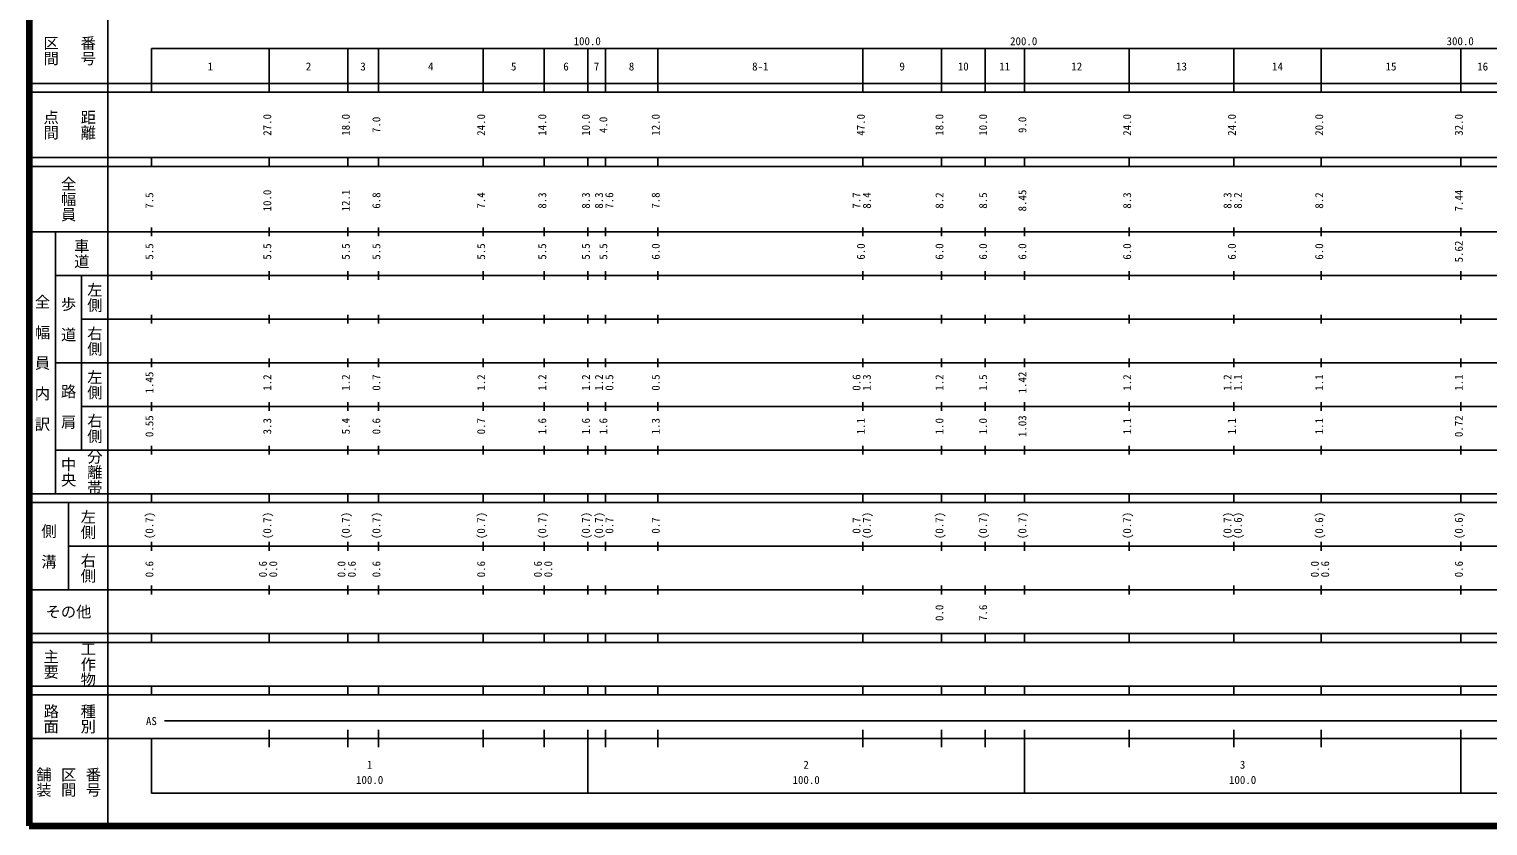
# Model space of a CAD drawing. Units: millimetres on the paper, enlarged 1000 times. Extents: x 40000 to 680000, y 20000 to 380000.
# Drawn here: x 40000 to 374180, y 20000 to 202409 of the extents above; entities that cross this region are included whole.
import ezdxf
from ezdxf.enums import TextEntityAlignment as Align

# ---------------------------------------------------------------- set-up
doc = ezdxf.new("R2010")
doc.units = ezdxf.units.MM
doc.header["$LTSCALE"] = 1000
doc.layers.add('M-TTL', color=2, linetype='Continuous', lineweight=140)
doc.layers.add('M-TTL-BAND', color=7, linetype='Continuous', lineweight=25)
doc.styles.add('@ＭＳ ゴシック', font='')
doc.styles.add('ＭＳ ゴシック', font='')
doc.styles.get('@ＭＳ ゴシック').set_extended_font_data('@MS Gothic')
doc.styles.get('ＭＳ ゴシック').set_extended_font_data('MS Gothic')

msp = doc.modelspace()

# ---------------------------------------------------------------- linework, layer by layer
at = {"layer": 'M-TTL'}
for p, q in [((40000, 380000), (40000, 20000)), ((40000, 20000), (680000, 20000))]:
    msp.add_line(p, q, dxfattribs=at)
at = {"layer": 'M-TTL-BAND'}
for p, q in [((58000, 370000), (58000, 20000)), ((68000, 198000), (579000, 198000)), ((68000, 198000), (68000, 188000)), ((95000, 188000), (95000, 198000)), ((113000, 188000), (113000, 198000)), ((120000, 188000), (120000, 198000)), ((144000, 188000), (144000, 198000)), ((158000, 188000), (158000, 198000)), ((168000, 188000), (168000, 198000)), ((172000, 188000), (172000, 198000)), ((184000, 188000), (184000, 198000)), ((231000, 188000), (231000, 198000)), ((249000, 188000), (249000, 198000)), ((259000, 188000), (259000, 198000)), ((268000, 188000), (268000, 198000)), ((292000, 188000), (292000, 198000)), ((316000, 188000), (316000, 198000)), ((336000, 188000), (336000, 198000)), ((368000, 188000), (368000, 198000)), ((40000, 190000), (579000, 190000)), ((40000, 188000), (579000, 188000)), ((40000, 173000), (579000, 173000)), ((40000, 171000), (579000, 171000)), ((68000, 171000), (68000, 173000)), ((95000, 171000), (95000, 173000)), ((113000, 171000), (113000, 173000)), ((120000, 171000), (120000, 173000)), ((144000, 171000), (144000, 173000)), ((158000, 171000), (158000, 173000)), ((168000, 171000), (168000, 173000)), ((172000, 171000), (172000, 173000)), ((184000, 171000), (184000, 173000)), ((231000, 171000), (231000, 173000)), ((249000, 171000), (249000, 173000)), ((259000, 171000), (259000, 173000)), ((268000, 171000), (268000, 173000)), ((292000, 171000), (292000, 173000)), ((316000, 171000), (316000, 173000)), ((336000, 171000), (336000, 173000)), ((368000, 171000), (368000, 173000)), ((40000, 156000), (579000, 156000)), ((46000, 96000), (46000, 156000)), ((68000, 155000), (68000, 157000)), ((95000, 155000), (95000, 157000)), ((113000, 155000), (113000, 157000)), ((120000, 155000), (120000, 157000)), ((144000, 155000), (144000, 157000)), ((158000, 155000), (158000, 157000)), ((168000, 155000), (168000, 157000)), ((172000, 155000), (172000, 157000)), ((184000, 155000), (184000, 157000)), ((231000, 155000), (231000, 157000)), ((249000, 155000), (249000, 157000)), ((259000, 155000), (259000, 157000)), ((268000, 155000), (268000, 157000)), ((292000, 155000), (292000, 157000)), ((316000, 155000), (316000, 157000)), ((336000, 155000), (336000, 157000)), ((368000, 155000), (368000, 157000)), ((46000, 146000), (579000, 146000)), ((52000, 146000), (52000, 106000)), ((68000, 145000), (68000, 147000)), ((95000, 145000), (95000, 147000)), ((113000, 145000), (113000, 147000)), ((120000, 145000), (120000, 147000)), ((144000, 145000), (144000, 147000)), ((158000, 145000), (158000, 147000)), ((168000, 145000), (168000, 147000)), ((172000, 145000), (172000, 147000)), ((184000, 145000), (184000, 147000)), ((231000, 145000), (231000, 147000)), ((249000, 145000), (249000, 147000)), ((259000, 145000), (259000, 147000)), ((268000, 145000), (268000, 147000)), ((292000, 145000), (292000, 147000)), ((316000, 145000), (316000, 147000)), ((336000, 145000), (336000, 147000)), ((368000, 145000), (368000, 147000)), ((52000, 136000), (579000, 136000)), ((68000, 135000), (68000, 137000)), ((95000, 135000), (95000, 137000)), ((113000, 135000), (113000, 137000)), ((120000, 135000), (120000, 137000)), ((144000, 135000), (144000, 137000)), ((158000, 135000), (158000, 137000)), ((168000, 135000), (168000, 137000)), ((172000, 135000), (172000, 137000)), ((184000, 135000), (184000, 137000)), ((231000, 135000), (231000, 137000)), ((249000, 135000), (249000, 137000)), ((259000, 135000), (259000, 137000)), ((268000, 135000), (268000, 137000)), ((292000, 135000), (292000, 137000)), ((316000, 135000), (316000, 137000)), ((336000, 135000), (336000, 137000)), ((368000, 135000), (368000, 137000)), ((68000, 125000), (68000, 127000)), ((95000, 125000), (95000, 127000)), ((113000, 125000), (113000, 127000)), ((120000, 125000), (120000, 127000)), ((144000, 125000), (144000, 127000)), ((158000, 125000), (158000, 127000)), ((168000, 125000), (168000, 127000)), ((172000, 125000), (172000, 127000)), ((184000, 125000), (184000, 127000)), ((231000, 125000), (231000, 127000)), ((249000, 125000), (249000, 127000)), ((259000, 125000), (259000, 127000)), ((268000, 125000), (268000, 127000)), ((292000, 125000), (292000, 127000)), ((316000, 125000), (316000, 127000)), ((336000, 125000), (336000, 127000)), ((368000, 125000), (368000, 127000)), ((46000, 126000), (579000, 126000)), ((68000, 115000), (68000, 117000)), ((95000, 115000), (95000, 117000)), ((113000, 115000), (113000, 117000)), ((120000, 115000), (120000, 117000)), ((144000, 115000), (144000, 117000)), ((158000, 115000), (158000, 117000)), ((168000, 115000), (168000, 117000)), ((172000, 115000), (172000, 117000)), ((184000, 115000), (184000, 117000)), ((231000, 115000), (231000, 117000)), ((249000, 115000), (249000, 117000)), ((259000, 115000), (259000, 117000)), ((268000, 115000), (268000, 117000)), ((292000, 115000), (292000, 117000)), ((316000, 115000), (316000, 117000)), ((336000, 115000), (336000, 117000)), ((368000, 115000), (368000, 117000)), ((52000, 116000), (579000, 116000)), ((68000, 105000), (68000, 107000)), ((95000, 105000), (95000, 107000)), ((113000, 105000), (113000, 107000)), ((120000, 105000), (120000, 107000)), ((144000, 105000), (144000, 107000)), ((158000, 105000), (158000, 107000)), ((168000, 105000), (168000, 107000)), ((172000, 105000), (172000, 107000)), ((184000, 105000), (184000, 107000)), ((231000, 105000), (231000, 107000)), ((249000, 105000), (249000, 107000)), ((259000, 105000), (259000, 107000)), ((268000, 105000), (268000, 107000)), ((292000, 105000), (292000, 107000)), ((316000, 105000), (316000, 107000)), ((336000, 105000), (336000, 107000)), ((368000, 105000), (368000, 107000)), ((46000, 106000), (579000, 106000)), ((40000, 96000), (579000, 96000)), ((40000, 94000), (579000, 94000)), ((49000, 94000), (49000, 74000)), ((68000, 94000), (68000, 96000)), ((95000, 94000), (95000, 96000)), ((113000, 94000), (113000, 96000)), ((120000, 94000), (120000, 96000)), ((144000, 94000), (144000, 96000)), ((158000, 94000), (158000, 96000)), ((168000, 94000), (168000, 96000)), ((172000, 94000), (172000, 96000)), ((184000, 94000), (184000, 96000)), ((231000, 94000), (231000, 96000)), ((249000, 94000), (249000, 96000)), ((259000, 94000), (259000, 96000)), ((268000, 94000), (268000, 96000)), ((292000, 94000), (292000, 96000)), ((316000, 94000), (316000, 96000)), ((336000, 94000), (336000, 96000)), ((368000, 94000), (368000, 96000)), ((49000, 84000), (579000, 84000)), ((68000, 83000), (68000, 85000)), ((95000, 83000), (95000, 85000)), ((113000, 83000), (113000, 85000)), ((120000, 83000), (120000, 85000)), ((144000, 83000), (144000, 85000)), ((158000, 83000), (158000, 85000)), ((168000, 83000), (168000, 85000)), ((172000, 83000), (172000, 85000)), ((184000, 83000), (184000, 85000)), ((231000, 83000), (231000, 85000)), ((249000, 83000), (249000, 85000)), ((259000, 83000), (259000, 85000)), ((268000, 83000), (268000, 85000)), ((292000, 83000), (292000, 85000)), ((316000, 83000), (316000, 85000)), ((336000, 83000), (336000, 85000)), ((368000, 83000), (368000, 85000)), ((40000, 74000), (579000, 74000)), ((68000, 73000), (68000, 75000)), ((95000, 73000), (95000, 75000)), ((113000, 73000), (113000, 75000)), ((120000, 73000), (120000, 75000)), ((144000, 73000), (144000, 75000)), ((158000, 73000), (158000, 75000)), ((168000, 73000), (168000, 75000)), ((172000, 73000), (172000, 75000)), ((184000, 73000), (184000, 75000)), ((231000, 73000), (231000, 75000)), ((249000, 73000), (249000, 75000)), ((259000, 73000), (259000, 75000)), ((268000, 73000), (268000, 75000)), ((292000, 73000), (292000, 75000)), ((316000, 73000), (316000, 75000)), ((336000, 73000), (336000, 75000)), ((368000, 73000), (368000, 75000)), ((40000, 64000), (579000, 64000)), ((68000, 62000), (68000, 64000)), ((95000, 62000), (95000, 64000)), ((113000, 62000), (113000, 64000)), ((120000, 62000), (120000, 64000)), ((144000, 62000), (144000, 64000)), ((158000, 62000), (158000, 64000)), ((168000, 62000), (168000, 64000)), ((172000, 62000), (172000, 64000)), ((184000, 62000), (184000, 64000)), ((231000, 62000), (231000, 64000)), ((249000, 62000), (249000, 64000)), ((259000, 62000), (259000, 64000)), ((268000, 62000), (268000, 64000)), ((292000, 62000), (292000, 64000)), ((316000, 62000), (316000, 64000)), ((336000, 62000), (336000, 64000)), ((368000, 62000), (368000, 64000)), ((40000, 62000), (579000, 62000)), ((40000, 52000), (579000, 52000)), ((68000, 50000), (68000, 52000)), ((95000, 50000), (95000, 52000)), ((113000, 50000), (113000, 52000)), ((120000, 50000), (120000, 52000)), ((144000, 50000), (144000, 52000)), ((158000, 50000), (158000, 52000)), ((168000, 50000), (168000, 52000)), ((172000, 50000), (172000, 52000)), ((184000, 50000), (184000, 52000)), ((231000, 50000), (231000, 52000)), ((249000, 50000), (249000, 52000)), ((259000, 50000), (259000, 52000)), ((268000, 50000), (268000, 52000)), ((292000, 50000), (292000, 52000)), ((316000, 50000), (316000, 52000)), ((336000, 50000), (336000, 52000)), ((368000, 50000), (368000, 52000)), ((40000, 50000), (579000, 50000)), ((71000, 44000), (565000, 44000)), ((95000, 38000), (95000, 42000)), ((113000, 38000), (113000, 42000)), ((120000, 38000), (120000, 42000)), ((144000, 38000), (144000, 42000)), ((158000, 38000), (158000, 42000)), ((168000, 27500), (168000, 42000)), ((172000, 38000), (172000, 42000)), ((184000, 38000), (184000, 42000)), ((231000, 38000), (231000, 42000)), ((249000, 38000), (249000, 42000)), ((259000, 38000), (259000, 42000)), ((268000, 27500), (268000, 42000)), ((292000, 38000), (292000, 42000)), ((316000, 38000), (316000, 42000)), ((336000, 38000), (336000, 42000)), ((368000, 27500), (368000, 42000)), ((40000, 40000), (579000, 40000)), ((68000, 40000), (68000, 27500)), ((68000, 27500), (579000, 27500))]:
    msp.add_line(p, q, dxfattribs=at)

# ---------------------------------------------------------------- texts
at = {"layer": 'M-TTL-BAND', "style": '@ＭＳ ゴシック'}
for s, p in [('区間', (45000, 197500)), ('番号', (53500, 197500)), ('点間', (45000, 180500)), ('距離', (53500, 180500)), ('全幅員', (49000, 163500)), ('車道', (52000, 151000)), ('左側', (55000, 141000)), ('全\u3000幅\u3000員\u3000内\u3000訳', (43000, 126000)), ('歩\u3000道', (49000, 136000)), ('右側', (55000, 131000)), ('左側', (55000, 121000)), ('路\u3000肩', (49000, 116000)), ('右側', (55000, 111000)), ('中央', (49000, 101000)), ('分離帯', (55000, 101000)), ('左側', (53500, 89000)), ('側\u3000溝', (44500, 84000)), ('右側', (53500, 79000)), ('主要', (45000, 57000)), ('工作物', (53500, 57000)), ('路面', (45000, 44500)), ('種別', (53500, 44500)), ('舗装', (43333, 30000)), ('区間', (49000, 30000)), ('番号', (54667, 30000))]:
    msp.add_text(s, height=2566, rotation=270, dxfattribs=at).set_placement(p, align=Align.MIDDLE_CENTER)
at = {"layer": 'M-TTL-BAND', "style": 'ＭＳ ゴシック'}
for s, p in [('100.0', (167844, 198195)), ('200.0', (267844, 198195)), ('300.0', (367844, 198195)), ('1', (81500, 192405)), ('2', (104000, 192405)), ('3', (116500, 192405)), ('4', (132000, 192405)), ('5', (151000, 192405)), ('6', (163000, 192405)), ('7', (170000, 192405)), ('8', (178000, 192405)), ('8-1', (207500, 192405)), ('9', (240000, 192405)), ('10', (254000, 192405)), ('11', (263500, 192405)), ('12', (280000, 192405)), ('13', (304000, 192405)), ('14', (326000, 192405)), ('15', (352000, 192405)), ('16', (373000, 192405)), ('AS', (68000, 42500)), ('1', (118000, 32523)), ('2', (218000, 32523)), ('3', (318000, 32523)), ('100.0', (118000, 29033)), ('100.0', (218000, 29033)), ('100.0', (318000, 29033))]:
    msp.add_text(s, height=1833, dxfattribs=at).set_placement(p, align=Align.BOTTOM_CENTER)
for s, p in [('27.0', (96000, 180500)), ('18.0', (114000, 180500)), ('7.0', (121000, 180500)), ('24.0', (145000, 180500)), ('14.0', (159000, 180500)), ('10.0', (169000, 180500)), ('4.0', (173000, 180500)), ('12.0', (185000, 180500)), ('47.0', (232000, 180500)), ('18.0', (250000, 180500)), ('10.0', (260000, 180500)), ('9.0', (269000, 180500)), ('24.0', (293000, 180500)), ('24.0', (317000, 180500)), ('20.0', (337000, 180500)), ('32.0', (369000, 180500)), ('7.5', (69000, 163174)), ('10.0', (96000, 163174)), ('12.1', (114000, 163174)), ('6.8', (121000, 163174)), ('7.4', (145000, 163174)), ('8.3', (159000, 163174)), ('8.3', (169000, 163174)), ('8.3', (172000, 163174)), ('7.6', (174370, 163174)), ('7.8', (185000, 163174)), ('7.7', (231000, 163174)), ('8.4', (233370, 163174)), ('8.2', (250000, 163174)), ('8.5', (260000, 163174)), ('8.45', (269000, 163174)), ('8.3', (293000, 163174)), ('8.3', (316000, 163174)), ('8.2', (318370, 163174)), ('8.2', (337000, 163174)), ('7.44', (369000, 163174)), ('5.62', (369000, 151500)), ('5.5', (69000, 151500)), ('5.5', (96000, 151500)), ('5.5', (114000, 151500)), ('5.5', (121000, 151500)), ('5.5', (145000, 151500)), ('5.5', (159000, 151500)), ('5.5', (169000, 151500)), ('5.5', (173000, 151500)), ('6.0', (185000, 151500)), ('6.0', (232000, 151500)), ('6.0', (250000, 151500)), ('6.0', (260000, 151500)), ('6.0', (269000, 151500)), ('6.0', (293000, 151500)), ('6.0', (317000, 151500)), ('6.0', (337000, 151500)), ('1.45', (69000, 121500)), ('1.42', (269000, 121500)), ('1.2', (96000, 121500)), ('1.2', (114000, 121500)), ('0.7', (121000, 121500)), ('1.2', (145000, 121500)), ('1.2', (159000, 121500)), ('1.2', (169000, 121500)), ('1.2', (172000, 121500)), ('0.5', (174370, 121500)), ('0.5', (185000, 121500)), ('0.6', (231000, 121500)), ('1.3', (233370, 121500)), ('1.2', (250000, 121500)), ('1.5', (260000, 121500)), ('1.2', (293000, 121500)), ('1.2', (316000, 121500)), ('1.1', (318370, 121500)), ('1.1', (337000, 121500)), ('1.1', (369000, 121500)), ('0.55', (69000, 111500)), ('1.03', (269000, 111500)), ('0.72', (369000, 111500)), ('3.3', (96000, 111500)), ('5.4', (114000, 111500)), ('0.6', (121000, 111500)), ('0.7', (145000, 111500)), ('1.6', (159000, 111500)), ('1.6', (169000, 111500)), ('1.6', (173000, 111500)), ('1.3', (185000, 111500)), ('1.1', (232000, 111500)), ('1.0', (250000, 111500)), ('1.0', (260000, 111500)), ('1.1', (293000, 111500)), ('1.1', (317000, 111500)), ('1.1', (337000, 111500)), ('(0.7)', (69000, 88764)), ('(0.7)', (96000, 88764)), ('(0.7)', (114000, 88764)), ('(0.7)', (121000, 88764)), ('(0.7)', (145000, 88764)), ('(0.7)', (159000, 88764)), ('(0.7)', (169000, 88764)), ('(0.7)', (172000, 88764)), ('0.7', (174370, 88764)), ('0.7', (185000, 88764)), ('0.7', (231000, 88764)), ('(0.7)', (233370, 88764)), ('(0.7)', (250000, 88764)), ('(0.7)', (260000, 88764)), ('(0.7)', (269000, 88764)), ('(0.7)', (293000, 88764)), ('(0.7)', (316000, 88764)), ('(0.6)', (318370, 88764)), ('(0.6)', (337000, 88764)), ('(0.6)', (369000, 88764)), ('0.6', (69000, 78764)), ('0.6', (95000, 78764)), ('0.0', (97370, 78764)), ('0.0', (113000, 78764)), ('0.6', (115370, 78764)), ('0.6', (121000, 78764)), ('0.6', (145000, 78764)), ('0.6', (158000, 78764)), ('0.0', (160370, 78764)), ('0.0', (336000, 78764)), ('0.6', (338370, 78764)), ('0.6', (369000, 78764)), ('0.0', (250000, 68764)), ('7.6', (260000, 68764))]:
    msp.add_text(s, height=1833, rotation=90, dxfattribs=at).set_placement(p, align=Align.BOTTOM_CENTER)
msp.add_text('その他', height=2566, dxfattribs=at).set_placement((49000, 69000), align=Align.MIDDLE_CENTER)

doc.saveas('drawing.dxf')
